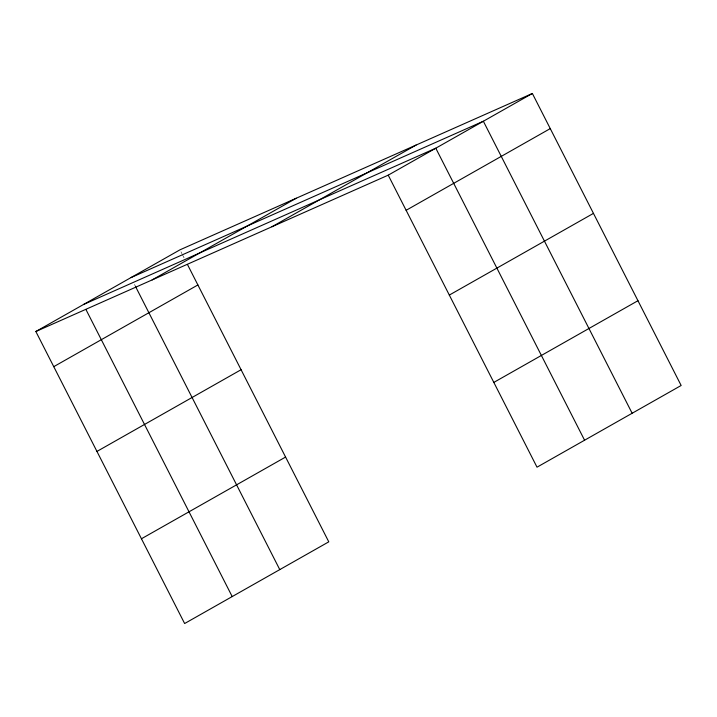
<?xml version="1.0" encoding="UTF-8"?>
<svg xmlns="http://www.w3.org/2000/svg" width="717" height="717" viewBox="0 0 717 717"><rect width="100%" height="100%" fill="white"/><g stroke="black" fill="none" stroke-linecap="round" stroke-linejoin="round"><path stroke-width="0.54" stroke-dasharray="3.58 2.69" d="M180.98 251.766L181.975 253.719M182.476 254.696L184.466 258.604M134.464 284.425L135.459 286.379"/><path stroke-width="1.08" d="M35.85 331.514L179.985 249.821L532.364 93.47L681.15 385.486L537.015 467.179L388.22 175.163L35.85 331.514L184.636 623.53L328.78 541.837L187.442 264.456M152.129 279.917L296.273 198.224M271.94 226.76L416.075 145.067M388.22 175.163L532.364 93.47M53.757 366.656L197.892 284.954M406.127 210.305L550.262 128.603M96.947 451.423L241.082 369.721M449.317 295.072L593.452 213.379M141.446 538.763L285.581 457.061M493.825 382.412L637.96 300.71M130.978 277.596L483.357 121.245L632.143 413.261M83.414 304.555L435.793 148.204L584.579 440.22M135.459 286.379L279.773 569.612M85.906 309.439L232.2 596.571"/></g></svg>
